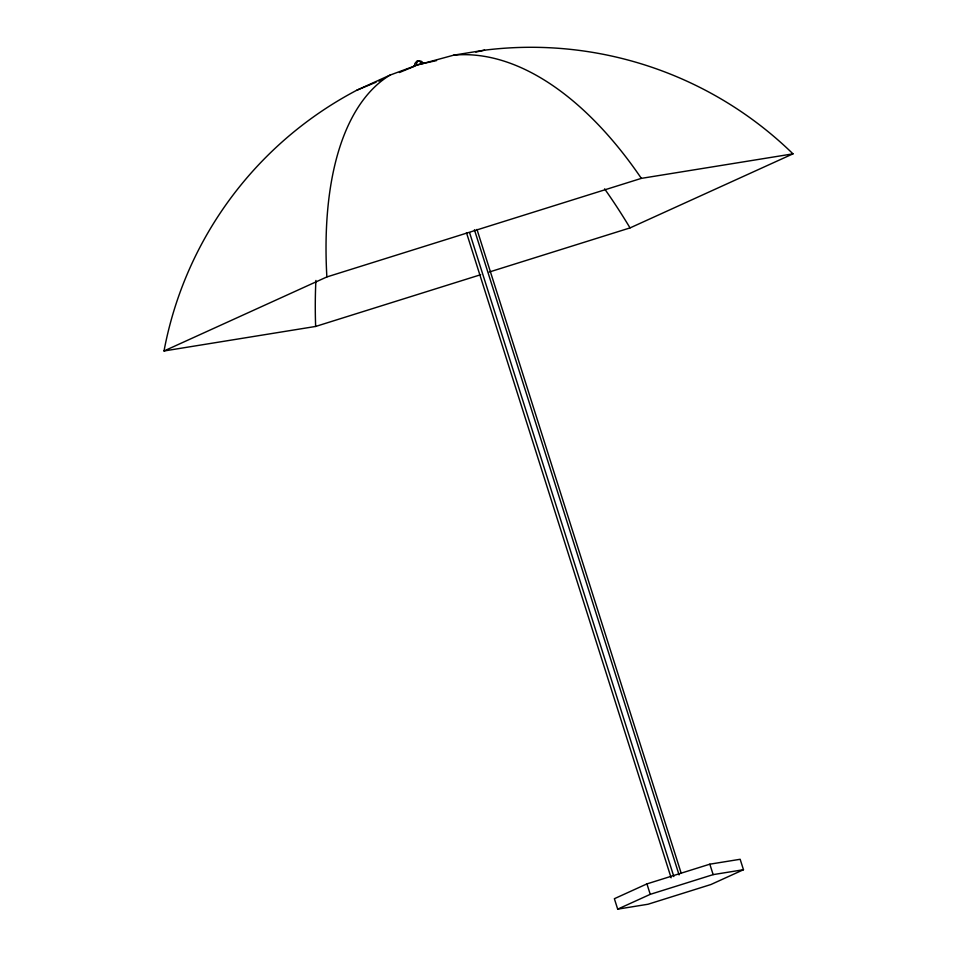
<?xml version="1.0" encoding="UTF-8"?>
<svg xmlns="http://www.w3.org/2000/svg" width="957" height="957" viewBox="0 0 957 957"><rect width="100%" height="100%" fill="white"/><g stroke="black" fill="none" stroke-linecap="round" stroke-linejoin="round"><path stroke-width="1.44" d="M480.713 274.707L315.654 326.445L164.018 350.98A373.852 372.381 12.8 0 1 356.841 90.209L389.906 75.16L416.845 65.184L453.762 55.147L484.553 50.171L475.82 52.061M413.627 66.081L424.107 62.791M164.018 350.98L326.863 276.944L641.346 178.373L792.982 153.85A373.852 372.381 12.8 0 0 484.553 50.183M792.982 153.85L630.137 227.874L489.254 272.027M646.932 883.897L614.37 898.707L617.684 909.15L648.009 904.245L710.907 884.531L743.469 869.722L740.156 859.278L709.831 864.183L646.932 883.897L650.246 894.34L617.684 909.15M356.841 90.197L376.065 82.206M378.816 81.07L382.932 79.359M399.428 72.517L414.537 66.236A4.725 4.701 12.8 0 1 423.461 63.437L436.548 60.59M650.246 894.34L713.144 874.626L743.469 869.722M423.461 63.437L421.307 63.784A4.725 2.536 75.2 0 0 418.664 60.841A4.725 2.536 75.2 0 0 416.57 62.743M709.831 864.183L713.144 874.626M476.969 229.405L681.145 873.083M474.433 229.812L679.075 874.913M469.588 232.695L673.836 876.564M466.478 232.695L671.12 877.784M326.863 276.932A373.852 171.698 70.1 0 1 389.906 75.172M604.609 188.876A373.852 171.698 70.1 0 1 630.017 227.886M416.845 65.184A4.725 2.165 70.1 0 1 418.915 61.272M315.643 326.445A373.852 200.683 75.2 0 1 315.894 280.461M453.762 55.159A373.852 200.683 75.2 0 1 641.346 178.373"/></g></svg>
